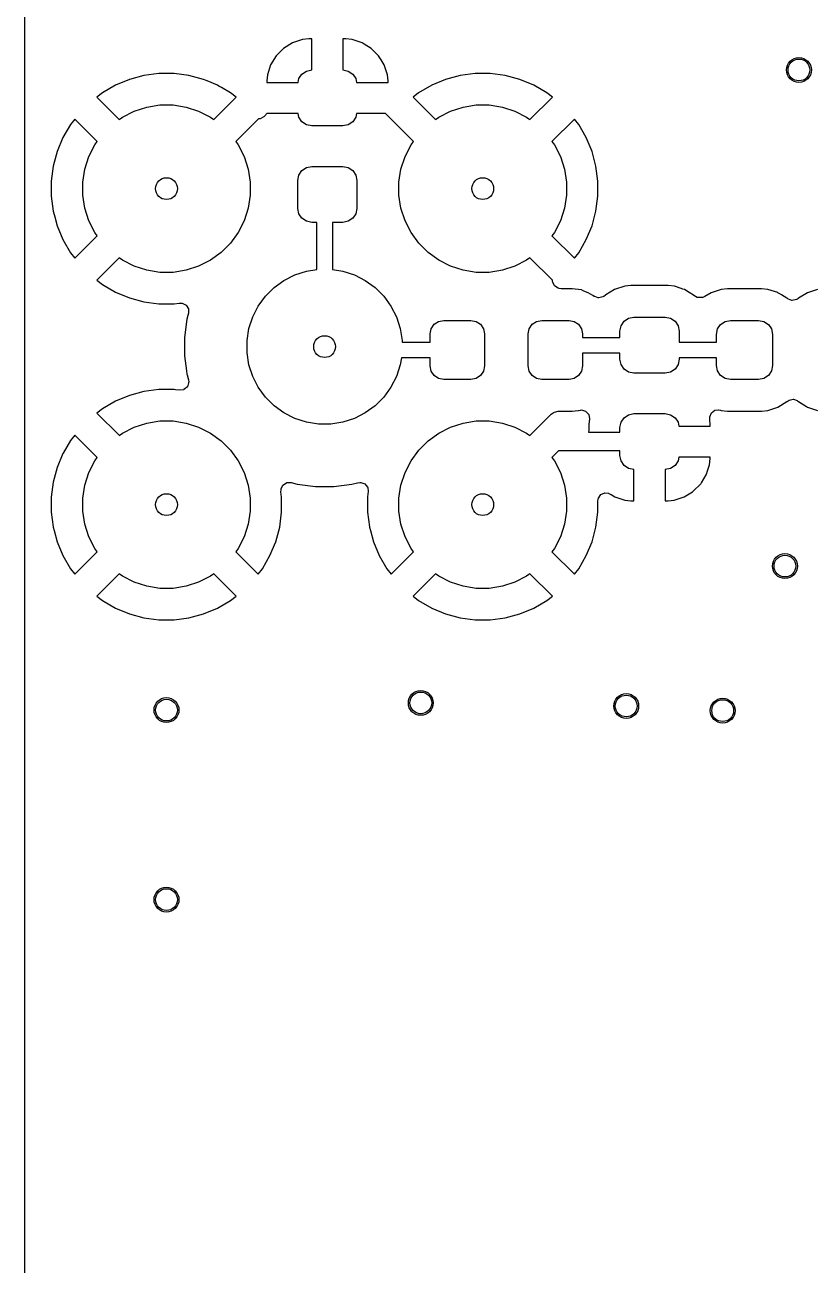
# Model space of a CAD drawing. Header units: inches. Extents: x -2.18 to 1.8, y 0.44 to 2.81.
# Drawn here: x -2.18 to -1.682, y 1.624 to 2.409 of the extents above; entities that cross this region are included whole.
import ezdxf

# ---------------------------------------------------------------- set-up
doc = ezdxf.new("R2010")
doc.units = ezdxf.units.IN
doc.header["$MEASUREMENT"] = 0
doc.layers.add('BLACK', color=250, linetype='CONTINUOUS')

msp = doc.modelspace()

# ---------------------------------------------------------------- linework, layer by layer
at = {"layer": 'BLACK', "linetype": 'CONTINUOUS'}
for p, q in [((-2.17959, 2.30977), (-2.17959, 2.74692)), ((-2.01022, 2.3973), (-2.01589, 2.3938)), ((-2.00388, 2.3994), (-2.01022, 2.39731)), ((-2.01022, 2.39731), (-2.01022, 2.3973)), ((-2.01022, 2.3973), (-2.01022, 2.3973)), ((-1.99997, 2.3998), (-2.00388, 2.3994)), ((-1.99807, 2.3998), (-1.99997, 2.3998)), ((-1.99997, 2.3998), (-1.99997, 2.3998)), ((-1.99997, 2.3998), (-1.99997, 2.3998)), ((-1.99807, 2.38012), (-1.99807, 2.3998)), ((-1.99807, 2.3998), (-1.99807, 2.3998)), ((-1.99807, 2.3998), (-1.99807, 2.3998)), ((-1.97648, 2.3998), (-1.97839, 2.3998)), ((-1.97839, 2.3998), (-1.97839, 2.38012)), ((-1.97257, 2.3994), (-1.97648, 2.3998)), ((-1.97648, 2.3998), (-1.97648, 2.3998)), ((-1.96624, 2.39731), (-1.97257, 2.3994)), ((-1.96624, 2.3973), (-1.96624, 2.39731)), ((-1.96497, 2.39652), (-1.96624, 2.3973)), ((-1.96624, 2.3973), (-1.96624, 2.3973)), ((-1.96056, 2.3938), (-1.96497, 2.39652)), ((-2.02061, 2.38908), (-2.02412, 2.38341)), ((-2.0159, 2.3938), (-2.02061, 2.38908)), ((-2.02061, 2.38908), (-2.02061, 2.38908)), ((-2.02061, 2.38908), (-2.02061, 2.38908)), ((-2.01589, 2.3938), (-2.0159, 2.3938)), ((-2.0159, 2.3938), (-2.0159, 2.3938)), ((-1.95584, 2.38908), (-1.96056, 2.3938)), ((-1.96056, 2.3938), (-1.96056, 2.3938)), ((-1.96056, 2.3938), (-1.96056, 2.3938)), ((-1.96056, 2.3938), (-1.96056, 2.3938)), ((-1.96056, 2.3938), (-1.96056, 2.3938)), ((-1.96056, 2.3938), (-1.96056, 2.3938)), ((-1.95432, 2.38662), (-1.95584, 2.38908)), ((-1.95584, 2.38908), (-1.95584, 2.38908)), ((-1.95584, 2.38908), (-1.95584, 2.38908)), ((-1.95584, 2.38908), (-1.95584, 2.38908)), ((-1.95584, 2.38908), (-1.95584, 2.38908)), ((-1.95584, 2.38908), (-1.95584, 2.38908)), ((-2.02412, 2.3834), (-2.02621, 2.37707)), ((-2.02412, 2.38341), (-2.02412, 2.38341)), ((-2.02412, 2.38341), (-2.02412, 2.3834)), ((-2.00433, 2.37752), (-2.00146, 2.37944)), ((-2.00146, 2.37944), (-1.99807, 2.38012)), ((-1.97839, 2.38012), (-1.975, 2.37944)), ((-1.975, 2.37944), (-1.97212, 2.37752)), ((-1.95234, 2.38341), (-1.95432, 2.38662)), ((-1.95234, 2.3834), (-1.95234, 2.38341)), ((-1.95024, 2.37707), (-1.95234, 2.3834)), ((-2.11346, 2.37412), (-2.12228, 2.37046)), ((-2.10424, 2.37659), (-2.11346, 2.37412)), ((-2.09477, 2.37783), (-2.10424, 2.37659)), ((-2.08523, 2.37783), (-2.09477, 2.37783)), ((-2.09477, 2.37783), (-2.09477, 2.37783)), ((-2.09477, 2.37783), (-2.09477, 2.37783)), ((-2.07576, 2.37659), (-2.08523, 2.37783)), ((-2.08523, 2.37783), (-2.08523, 2.37783)), ((-2.08523, 2.37783), (-2.08523, 2.37783)), ((-2.08523, 2.37783), (-2.08523, 2.37783)), ((-2.08523, 2.37783), (-2.08523, 2.37783)), ((-2.08523, 2.37783), (-2.08523, 2.37783)), ((-2.06654, 2.37412), (-2.07576, 2.37659)), ((-2.06423, 2.37316), (-2.06654, 2.37412)), ((-2.05772, 2.37046), (-2.06423, 2.37316)), ((-2.02621, 2.37707), (-2.02661, 2.37316)), ((-2.02661, 2.37316), (-2.02661, 2.37316)), ((-2.02661, 2.37316), (-2.02661, 2.37224)), ((-2.02661, 2.37316), (-2.02661, 2.37316)), ((-2.02661, 2.37224), (-2.00673, 2.37224)), ((-2.00673, 2.37224), (-2.00625, 2.37465)), ((-2.00625, 2.37465), (-2.00433, 2.37752)), ((-1.97212, 2.37752), (-1.9702, 2.37465)), ((-1.9702, 2.37465), (-1.96972, 2.37224)), ((-1.96972, 2.37224), (-1.94984, 2.37224)), ((-1.94984, 2.37316), (-1.95024, 2.37707)), ((-1.94984, 2.37224), (-1.94984, 2.37316)), ((-1.94984, 2.37316), (-1.94984, 2.37316)), ((-1.91346, 2.37412), (-1.92228, 2.37046)), ((-1.90424, 2.37659), (-1.91346, 2.37412)), ((-1.89477, 2.37783), (-1.90424, 2.37659)), ((-1.88523, 2.37783), (-1.89477, 2.37783)), ((-1.89477, 2.37783), (-1.89477, 2.37783)), ((-1.89477, 2.37783), (-1.89477, 2.37783)), ((-1.87576, 2.37659), (-1.88523, 2.37783)), ((-1.88523, 2.37783), (-1.88523, 2.37783)), ((-1.88523, 2.37783), (-1.88523, 2.37783)), ((-1.88523, 2.37783), (-1.88523, 2.37783)), ((-1.88523, 2.37783), (-1.88523, 2.37783)), ((-1.88523, 2.37783), (-1.88523, 2.37783)), ((-1.86654, 2.37412), (-1.87576, 2.37659)), ((-1.85772, 2.37046), (-1.86654, 2.37412)), ((-2.13055, 2.36569), (-2.13407, 2.36299)), ((-2.12228, 2.37046), (-2.13055, 2.36569)), ((-2.12228, 2.37046), (-2.12228, 2.37046)), ((-2.12228, 2.37046), (-2.12228, 2.37046)), ((-2.12228, 2.37046), (-2.12228, 2.37046)), ((-2.12228, 2.37046), (-2.12228, 2.37046)), ((-2.12228, 2.37046), (-2.12228, 2.37046)), ((-2.05681, 2.36994), (-2.05772, 2.37046)), ((-2.05772, 2.37046), (-2.05772, 2.37046)), ((-2.05772, 2.37046), (-2.05772, 2.37046)), ((-2.05772, 2.37046), (-2.05772, 2.37046)), ((-2.05528, 2.36906), (-2.05681, 2.36994)), ((-2.04945, 2.36569), (-2.05528, 2.36906)), ((-2.05528, 2.36906), (-2.05528, 2.36906)), ((-2.05528, 2.36906), (-2.05528, 2.36906)), ((-2.04593, 2.36299), (-2.04945, 2.36569)), ((-2.04945, 2.36569), (-2.04945, 2.36569)), ((-2.04945, 2.36569), (-2.04945, 2.36569)), ((-1.93055, 2.36569), (-1.93407, 2.36299)), ((-1.92228, 2.37046), (-1.93055, 2.36569)), ((-1.92228, 2.37046), (-1.92228, 2.37046)), ((-1.92228, 2.37046), (-1.92228, 2.37046)), ((-1.92228, 2.37046), (-1.92228, 2.37046)), ((-1.92228, 2.37046), (-1.92228, 2.37046)), ((-1.92228, 2.37046), (-1.92228, 2.37046)), ((-1.84945, 2.36569), (-1.85772, 2.37046)), ((-1.85772, 2.37046), (-1.85772, 2.37046)), ((-1.85772, 2.37046), (-1.85772, 2.37046)), ((-1.85772, 2.37046), (-1.85772, 2.37046)), ((-1.84593, 2.36299), (-1.84945, 2.36569)), ((-1.84945, 2.36569), (-1.84945, 2.36569)), ((-1.84945, 2.36569), (-1.84945, 2.36569)), ((-2.13407, 2.36299), (-2.13407, 2.36299)), ((-2.13407, 2.36299), (-2.11987, 2.34879)), ((-2.11034, 2.3541), (-2.10241, 2.35668)), ((-2.10241, 2.35668), (-2.09417, 2.35799)), ((-2.09417, 2.35799), (-2.08583, 2.35799)), ((-2.08583, 2.35799), (-2.07759, 2.35668)), ((-2.07759, 2.35668), (-2.06966, 2.3541)), ((-2.06013, 2.34879), (-2.04593, 2.36299)), ((-2.04593, 2.36299), (-2.04593, 2.36299)), ((-1.93407, 2.36299), (-1.93407, 2.36299)), ((-1.93407, 2.36299), (-1.91987, 2.34879)), ((-1.91034, 2.3541), (-1.90241, 2.35668)), ((-1.90241, 2.35668), (-1.89417, 2.35799)), ((-1.89417, 2.35799), (-1.88583, 2.35799)), ((-1.88583, 2.35799), (-1.87759, 2.35668)), ((-1.87759, 2.35668), (-1.86966, 2.3541)), ((-1.86013, 2.34879), (-1.84593, 2.36299)), ((-1.84593, 2.36299), (-1.84593, 2.36299)), ((-2.14799, 2.34907), (-2.15069, 2.34555)), ((-2.13379, 2.33487), (-2.14799, 2.34907)), ((-2.14799, 2.34907), (-2.14799, 2.34907)), ((-2.14799, 2.34907), (-2.14799, 2.34907)), ((-2.11987, 2.34879), (-2.11777, 2.35032)), ((-2.11777, 2.35032), (-2.11034, 2.3541)), ((-2.06966, 2.3541), (-2.06223, 2.35032)), ((-2.06223, 2.35032), (-2.06013, 2.34879)), ((-2.03201, 2.34907), (-2.04621, 2.33487)), ((-2.03185, 2.34913), (-2.03201, 2.34907)), ((-2.03122, 2.34917), (-2.03185, 2.34913)), ((-2.03078, 2.34925), (-2.03122, 2.34917)), ((-2.02846, 2.35036), (-2.03078, 2.34925)), ((-2.02842, 2.3504), (-2.02846, 2.35036)), ((-2.02742, 2.3516), (-2.02842, 2.3504)), ((-2.02718, 2.35199), (-2.02742, 2.3516)), ((-2.02661, 2.35256), (-2.02718, 2.35199)), ((-2.00673, 2.35256), (-2.02661, 2.35256)), ((-2.00625, 2.35015), (-2.00673, 2.35256)), ((-2.00433, 2.34728), (-2.00625, 2.35015)), ((-1.9702, 2.35015), (-1.97212, 2.34728)), ((-1.96972, 2.35256), (-1.9702, 2.35015)), ((-1.95148, 2.35256), (-1.96972, 2.35256)), ((-1.94955, 2.35063), (-1.95148, 2.35256)), ((-1.93474, 2.33582), (-1.94955, 2.35063)), ((-1.91987, 2.34879), (-1.91777, 2.35032)), ((-1.91777, 2.35032), (-1.91034, 2.3541)), ((-1.86966, 2.3541), (-1.86223, 2.35032)), ((-1.86223, 2.35032), (-1.86013, 2.34879)), ((-1.83201, 2.34907), (-1.84621, 2.33487)), ((-1.82931, 2.34555), (-1.83201, 2.34907)), ((-1.83201, 2.34907), (-1.83201, 2.34907)), ((-1.83201, 2.34907), (-1.83201, 2.34907)), ((-1.83201, 2.34907), (-1.83201, 2.34907)), ((-2.15069, 2.34555), (-2.15546, 2.3373)), ((-2.00146, 2.34536), (-2.00433, 2.34728)), ((-1.99807, 2.34469), (-2.00146, 2.34536)), ((-1.97839, 2.34469), (-1.99807, 2.34469)), ((-1.975, 2.34536), (-1.97839, 2.34469)), ((-1.97212, 2.34728), (-1.975, 2.34536)), ((-1.82454, 2.33728), (-1.82931, 2.34555)), ((-1.82931, 2.34555), (-1.82931, 2.34555)), ((-1.82931, 2.34555), (-1.82931, 2.34555)), ((-1.82931, 2.34555), (-1.82931, 2.34555)), ((-2.15546, 2.33728), (-2.15912, 2.32846)), ((-2.15546, 2.3373), (-2.15546, 2.33728)), ((-2.15546, 2.33728), (-2.15546, 2.33728)), ((-2.15546, 2.33728), (-2.15546, 2.33728)), ((-2.15546, 2.33728), (-2.15546, 2.33728)), ((-2.1391, 2.32534), (-2.13532, 2.33277)), ((-2.13532, 2.33277), (-2.13379, 2.33487)), ((-2.04621, 2.33487), (-2.04468, 2.33277)), ((-2.04468, 2.33277), (-2.0409, 2.32534)), ((-1.9391, 2.32534), (-1.93532, 2.33277)), ((-1.93532, 2.33277), (-1.93379, 2.33487)), ((-1.93379, 2.33487), (-1.93474, 2.33582)), ((-1.84621, 2.33487), (-1.84468, 2.33277)), ((-1.84468, 2.33277), (-1.8409, 2.32534)), ((-1.82088, 2.32846), (-1.82454, 2.33728)), ((-1.82454, 2.33728), (-1.82454, 2.33728)), ((-2.15912, 2.32846), (-2.16159, 2.31924)), ((-2.14168, 2.31741), (-2.1391, 2.32534)), ((-2.0409, 2.32534), (-2.03832, 2.31741)), ((-1.94168, 2.31741), (-1.9391, 2.32534)), ((-1.8409, 2.32534), (-1.83832, 2.31741)), ((-1.81841, 2.31924), (-1.82088, 2.32846)), ((-2.16159, 2.31924), (-2.16283, 2.30977)), ((-2.14299, 2.30917), (-2.14168, 2.31741)), ((-2.03832, 2.31741), (-2.03701, 2.30917)), ((-2.00625, 2.31363), (-2.00433, 2.3165)), ((-2.00433, 2.3165), (-2.00146, 2.31842)), ((-2.00146, 2.31842), (-1.99807, 2.31909)), ((-1.99807, 2.31909), (-1.97839, 2.31909)), ((-1.97839, 2.31909), (-1.975, 2.31842)), ((-1.975, 2.31842), (-1.97212, 2.3165)), ((-1.97212, 2.3165), (-1.9702, 2.31363)), ((-1.94299, 2.30917), (-1.94168, 2.31741)), ((-1.83832, 2.31741), (-1.83701, 2.30917)), ((-1.81717, 2.30977), (-1.81841, 2.31924)), ((-2.17959, 1.82493), (-2.17959, 2.30977)), ((-2.16283, 2.30977), (-2.16283, 2.30977)), ((-2.16283, 2.30977), (-2.16283, 2.30023)), ((-2.14299, 2.30083), (-2.14299, 2.30917)), ((-2.03701, 2.30917), (-2.03701, 2.30083)), ((-2.00693, 2.31024), (-2.00625, 2.31363)), ((-2.00693, 2.29252), (-2.00693, 2.31024)), ((-1.9702, 2.31363), (-1.96953, 2.31024)), ((-1.96953, 2.31024), (-1.96953, 2.29252)), ((-1.94299, 2.30083), (-1.94299, 2.30917)), ((-1.83701, 2.30917), (-1.83701, 2.30083)), ((-1.81717, 2.30023), (-1.81717, 2.30977)), ((-1.81717, 2.30977), (-1.81717, 2.30977)), ((-2.14168, 2.29259), (-2.14299, 2.30083)), ((-2.03701, 2.30083), (-2.03832, 2.29259)), ((-1.94168, 2.29259), (-1.94299, 2.30083)), ((-1.83701, 2.30083), (-1.83832, 2.29259)), ((-2.16283, 2.30023), (-2.16283, 2.30023)), ((-2.16283, 2.30023), (-2.1616, 2.29082)), ((-2.1391, 2.28466), (-2.14168, 2.29259)), ((-2.03832, 2.29259), (-2.0409, 2.28466)), ((-2.00625, 2.28913), (-2.00693, 2.29252)), ((-1.96953, 2.29252), (-1.9702, 2.28913)), ((-1.9391, 2.28466), (-1.94168, 2.29259)), ((-1.83832, 2.29259), (-1.8409, 2.28466)), ((-1.81841, 2.29076), (-1.81717, 2.30023)), ((-1.81717, 2.30023), (-1.81717, 2.30023)), ((-2.1616, 2.29082), (-2.16159, 2.29076)), ((-2.16159, 2.29076), (-2.16063, 2.2872)), ((-2.16063, 2.2872), (-2.15912, 2.28154)), ((-2.13532, 2.27723), (-2.1391, 2.28466)), ((-2.0409, 2.28466), (-2.04468, 2.27723)), ((-2.00433, 2.28626), (-2.00625, 2.28913)), ((-2.00146, 2.28434), (-2.00433, 2.28626)), ((-1.97212, 2.28626), (-1.975, 2.28434)), ((-1.9702, 2.28913), (-1.97212, 2.28626)), ((-1.93532, 2.27723), (-1.9391, 2.28466)), ((-1.8409, 2.28466), (-1.84468, 2.27723)), ((-1.82088, 2.28154), (-1.81841, 2.29076)), ((-2.15912, 2.28154), (-2.15546, 2.27272)), ((-2.13379, 2.27513), (-2.13532, 2.27723)), ((-2.04468, 2.27723), (-2.04958, 2.27048)), ((-1.99807, 2.28366), (-2.00146, 2.28434)), ((-1.99492, 2.28366), (-1.99807, 2.28366)), ((-1.99492, 2.25389), (-1.99492, 2.28366)), ((-1.97839, 2.28366), (-1.98508, 2.28366)), ((-1.98508, 2.28366), (-1.98508, 2.25389)), ((-1.975, 2.28434), (-1.97839, 2.28366)), ((-1.93042, 2.27048), (-1.93532, 2.27723)), ((-1.84468, 2.27723), (-1.84621, 2.27513)), ((-1.82454, 2.27272), (-1.82088, 2.28154)), ((-2.15546, 2.27272), (-2.15546, 2.27272)), ((-2.15546, 2.27272), (-2.15546, 2.27272)), ((-2.15546, 2.27272), (-2.15069, 2.26445)), ((-2.14799, 2.26093), (-2.13379, 2.27513)), ((-2.04958, 2.27048), (-2.05548, 2.26458)), ((-1.92452, 2.26458), (-1.93042, 2.27048)), ((-1.84621, 2.27513), (-1.83201, 2.26093)), ((-1.82931, 2.26445), (-1.82454, 2.27272)), ((-1.82454, 2.27272), (-1.82454, 2.27272)), ((-2.15069, 2.26445), (-2.15069, 2.26445)), ((-2.15069, 2.26445), (-2.15069, 2.26445)), ((-2.15069, 2.26445), (-2.14799, 2.26093)), ((-2.11987, 2.26121), (-2.13407, 2.24701)), ((-2.11777, 2.25968), (-2.11987, 2.26121)), ((-2.05548, 2.26458), (-2.06223, 2.25968)), ((-1.91777, 2.25968), (-1.92452, 2.26458)), ((-1.86013, 2.26121), (-1.86223, 2.25968)), ((-1.84593, 2.24701), (-1.86013, 2.26121)), ((-1.83201, 2.26093), (-1.82931, 2.26445)), ((-2.14799, 2.26093), (-2.14799, 2.26093)), ((-2.11034, 2.2559), (-2.11777, 2.25968)), ((-2.10241, 2.25332), (-2.11034, 2.2559)), ((-2.09417, 2.25201), (-2.10241, 2.25332)), ((-2.07759, 2.25332), (-2.08583, 2.25201)), ((-2.06966, 2.2559), (-2.07759, 2.25332)), ((-2.06223, 2.25968), (-2.06966, 2.2559)), ((-2.00149, 2.25285), (-1.99492, 2.25389)), ((-1.98508, 2.25389), (-1.97851, 2.25285)), ((-1.91034, 2.2559), (-1.91777, 2.25968)), ((-1.90241, 2.25332), (-1.91034, 2.2559)), ((-1.89417, 2.25201), (-1.90241, 2.25332)), ((-1.87759, 2.25332), (-1.88583, 2.25201)), ((-1.86966, 2.2559), (-1.87759, 2.25332)), ((-1.86223, 2.25968), (-1.86966, 2.2559)), ((-1.83201, 2.26093), (-1.83201, 2.26093)), ((-1.83201, 2.26093), (-1.83201, 2.26093)), ((-2.13407, 2.24701), (-2.13407, 2.24701)), ((-2.13407, 2.24701), (-2.13407, 2.24701)), ((-2.13407, 2.24701), (-2.13407, 2.24701)), ((-2.13407, 2.24701), (-2.13055, 2.24431)), ((-2.08583, 2.25201), (-2.09417, 2.25201)), ((-2.02196, 2.24242), (-2.01571, 2.24696)), ((-2.01571, 2.24696), (-2.00883, 2.25047)), ((-2.00883, 2.25047), (-2.00149, 2.25285)), ((-1.97851, 2.25285), (-1.97117, 2.25047)), ((-1.97117, 2.25047), (-1.96429, 2.24696)), ((-1.96429, 2.24696), (-1.95804, 2.24242)), ((-1.88583, 2.25201), (-1.89417, 2.25201)), ((-1.84586, 2.24683), (-1.84593, 2.24701)), ((-1.84593, 2.24701), (-1.84593, 2.24701)), ((-1.84583, 2.24628), (-1.84586, 2.24683)), ((-1.84575, 2.24585), (-1.84583, 2.24628)), ((-1.84464, 2.24353), (-1.84575, 2.24585)), ((-2.13055, 2.24431), (-2.13055, 2.24431)), ((-2.13055, 2.24431), (-2.13055, 2.24431)), ((-2.13055, 2.24431), (-2.13055, 2.24431)), ((-2.13055, 2.24431), (-2.12228, 2.23954)), ((-2.12228, 2.23954), (-2.12228, 2.23954)), ((-2.12228, 2.23954), (-2.12228, 2.23954)), ((-2.12228, 2.23954), (-2.12228, 2.23954)), ((-2.12228, 2.23954), (-2.12228, 2.23954)), ((-2.12228, 2.23954), (-2.11872, 2.23806)), ((-2.11872, 2.23806), (-2.1139, 2.23606)), ((-2.02742, 2.23696), (-2.02196, 2.24242)), ((-1.95804, 2.24242), (-1.95258, 2.23696)), ((-1.84232, 2.24204), (-1.84464, 2.24353)), ((-1.84174, 2.24187), (-1.84232, 2.24204)), ((-1.84037, 2.24167), (-1.84174, 2.24187)), ((-1.83352, 2.24167), (-1.84037, 2.24167)), ((-1.83351, 2.24167), (-1.83352, 2.24167)), ((-1.82744, 2.24105), (-1.83351, 2.24167)), ((-1.82606, 2.2401), (-1.82744, 2.24105)), ((-1.82324, 2.23917), (-1.82606, 2.2401)), ((-1.82035, 2.23738), (-1.82324, 2.23917)), ((-1.82324, 2.23917), (-1.82324, 2.23917)), ((-1.82324, 2.23917), (-1.82324, 2.23917)), ((-1.82324, 2.23917), (-1.82324, 2.23917)), ((-1.8123, 2.23763), (-1.81341, 2.2368)), ((-1.81229, 2.23764), (-1.8123, 2.23763)), ((-1.81203, 2.23778), (-1.81229, 2.23764)), ((-1.80662, 2.24111), (-1.81203, 2.23778)), ((-1.80021, 2.24324), (-1.80662, 2.24111)), ((-1.80662, 2.24111), (-1.80662, 2.24111)), ((-1.80662, 2.24111), (-1.80662, 2.24111)), ((-1.79626, 2.24364), (-1.80021, 2.24324)), ((-1.79625, 2.24364), (-1.79626, 2.24364)), ((-1.79626, 2.24364), (-1.79626, 2.24364)), ((-1.77272, 2.24364), (-1.79625, 2.24364)), ((-1.76877, 2.24324), (-1.77272, 2.24364)), ((-1.77272, 2.24364), (-1.77272, 2.24364)), ((-1.77272, 2.24364), (-1.77272, 2.24364)), ((-1.76453, 2.24184), (-1.76877, 2.24324)), ((-1.76405, 2.24167), (-1.76453, 2.24184)), ((-1.76342, 2.24146), (-1.76405, 2.24167)), ((-1.76236, 2.24111), (-1.76342, 2.24146)), ((-1.75939, 2.23928), (-1.76236, 2.24111)), ((-1.76236, 2.24111), (-1.76236, 2.24111)), ((-1.75661, 2.23757), (-1.75939, 2.23928)), ((-1.75642, 2.23737), (-1.75661, 2.23757)), ((-1.75661, 2.23757), (-1.75661, 2.23757)), ((-1.75661, 2.23757), (-1.75661, 2.23757)), ((-1.75661, 2.23757), (-1.75661, 2.23757)), ((-1.7456, 2.23915), (-1.7495, 2.23674)), ((-1.74559, 2.23915), (-1.7456, 2.23915)), ((-1.73919, 2.24127), (-1.74559, 2.23915)), ((-1.74559, 2.23915), (-1.74559, 2.23915)), ((-1.73523, 2.24167), (-1.73919, 2.24127)), ((-1.71367, 2.24167), (-1.73523, 2.24167)), ((-1.73523, 2.24167), (-1.73523, 2.24167)), ((-1.73523, 2.24167), (-1.73523, 2.24167)), ((-1.70971, 2.24127), (-1.71367, 2.24167)), ((-1.71367, 2.24167), (-1.71367, 2.24167)), ((-1.71367, 2.24167), (-1.71367, 2.24167)), ((-1.70549, 2.23987), (-1.70971, 2.24127)), ((-1.70341, 2.23918), (-1.70549, 2.23987)), ((-1.7033, 2.23915), (-1.70341, 2.23918)), ((-1.70249, 2.23865), (-1.7033, 2.23915)), ((-1.7033, 2.23915), (-1.7033, 2.23915)), ((-1.7033, 2.23915), (-1.7033, 2.23915)), ((-1.70108, 2.23778), (-1.70249, 2.23865)), ((-1.70249, 2.23865), (-1.70249, 2.23865)), ((-1.69756, 2.2356), (-1.70108, 2.23778)), ((-1.68457, 2.23915), (-1.69032, 2.2356)), ((-1.67816, 2.24127), (-1.68457, 2.23915)), ((-1.68457, 2.23915), (-1.68457, 2.23915)), ((-1.68457, 2.23915), (-1.68457, 2.23915)), ((-1.68457, 2.23915), (-1.68457, 2.23915)), ((-2.1139, 2.23606), (-2.11346, 2.23588)), ((-2.11346, 2.23588), (-2.10424, 2.23341)), ((-2.10424, 2.23341), (-2.09477, 2.23217)), ((-2.09477, 2.23217), (-2.09477, 2.23217)), ((-2.09477, 2.23217), (-2.08523, 2.23217)), ((-2.08523, 2.23217), (-2.08199, 2.23259)), ((-2.08523, 2.23217), (-2.08523, 2.23217)), ((-2.08523, 2.23217), (-2.08523, 2.23217)), ((-2.08199, 2.23259), (-2.08061, 2.23257)), ((-2.08061, 2.23257), (-2.08006, 2.23249)), ((-2.08006, 2.23249), (-2.07758, 2.23132)), ((-2.07758, 2.23132), (-2.07612, 2.22899)), ((-2.03547, 2.22383), (-2.03196, 2.23071)), ((-2.03196, 2.23071), (-2.02742, 2.23696)), ((-1.95258, 2.23696), (-1.94804, 2.23071)), ((-1.94804, 2.23071), (-1.94453, 2.22383)), ((-1.81943, 2.23682), (-1.82035, 2.23738)), ((-1.81917, 2.23666), (-1.81943, 2.23682)), ((-1.81696, 2.23595), (-1.81917, 2.23666)), ((-1.81664, 2.23592), (-1.81696, 2.23595)), ((-1.81395, 2.23651), (-1.81664, 2.23592)), ((-1.81664, 2.23592), (-1.81664, 2.23592)), ((-1.81341, 2.2368), (-1.81395, 2.23651)), ((-1.75443, 2.23617), (-1.75642, 2.23737)), ((-1.75412, 2.23607), (-1.75443, 2.23617)), ((-1.75137, 2.23602), (-1.75412, 2.23607)), ((-1.75412, 2.23607), (-1.75412, 2.23607)), ((-1.75097, 2.23613), (-1.75137, 2.23602)), ((-1.75078, 2.23618), (-1.75097, 2.23613)), ((-1.7495, 2.23674), (-1.75078, 2.23618)), ((-1.69755, 2.2356), (-1.69756, 2.2356)), ((-1.69756, 2.2356), (-1.69756, 2.2356)), ((-1.69756, 2.2356), (-1.69756, 2.2356)), ((-1.69756, 2.2356), (-1.69756, 2.2356)), ((-1.69699, 2.23518), (-1.69755, 2.2356)), ((-1.69669, 2.23498), (-1.69699, 2.23518)), ((-1.6944, 2.23422), (-1.69669, 2.23498)), ((-1.69433, 2.23422), (-1.6944, 2.23422)), ((-1.69164, 2.2348), (-1.69433, 2.23422)), ((-1.691, 2.23515), (-1.69164, 2.2348)), ((-1.69069, 2.23543), (-1.691, 2.23515)), ((-1.69041, 2.23553), (-1.69069, 2.23543)), ((-1.69032, 2.2356), (-1.69041, 2.23553)), ((-1.69032, 2.2356), (-1.69032, 2.2356)), ((-2.07709, 2.22231), (-2.0786, 2.21081)), ((-2.07643, 2.22477), (-2.07709, 2.22232)), ((-2.07709, 2.22232), (-2.07709, 2.22232)), ((-2.07709, 2.22232), (-2.07709, 2.22231)), ((-2.07605, 2.2262), (-2.07643, 2.22477)), ((-2.07643, 2.22477), (-2.07643, 2.22477)), ((-2.07612, 2.22899), (-2.07606, 2.22879)), ((-2.07606, 2.22879), (-2.07605, 2.2262)), ((-2.03785, 2.21649), (-2.03547, 2.22383)), ((-1.94453, 2.22383), (-1.94215, 2.21649)), ((-1.80059, 2.22103), (-1.79772, 2.22295)), ((-1.79772, 2.22295), (-1.79433, 2.22362)), ((-1.79433, 2.22362), (-1.77465, 2.22362)), ((-1.77465, 2.22362), (-1.77126, 2.22295)), ((-1.77126, 2.22295), (-1.76838, 2.22103)), ((-2.03906, 2.20886), (-2.03785, 2.21649)), ((-1.94215, 2.21649), (-1.94094, 2.20886)), ((-1.92327, 2.21304), (-1.92261, 2.21634)), ((-1.92261, 2.21634), (-1.92075, 2.21913)), ((-1.92075, 2.21913), (-1.91795, 2.221)), ((-1.91795, 2.221), (-1.91466, 2.22165)), ((-1.91466, 2.22165), (-1.89743, 2.22165)), ((-1.89743, 2.22165), (-1.89414, 2.221)), ((-1.89414, 2.221), (-1.89134, 2.21913)), ((-1.89134, 2.21913), (-1.88947, 2.21634)), ((-1.88947, 2.21634), (-1.88882, 2.21304)), ((-1.86126, 2.21304), (-1.8606, 2.21634)), ((-1.8606, 2.21634), (-1.85874, 2.21913)), ((-1.85874, 2.21913), (-1.85594, 2.221)), ((-1.85594, 2.221), (-1.85265, 2.22165)), ((-1.85265, 2.22165), (-1.83542, 2.22165)), ((-1.83542, 2.22165), (-1.83213, 2.221)), ((-1.83213, 2.221), (-1.82933, 2.21913)), ((-1.82933, 2.21913), (-1.82747, 2.21634)), ((-1.82747, 2.21634), (-1.82681, 2.21304)), ((-1.80319, 2.21476), (-1.80251, 2.21815)), ((-1.80319, 2.21083), (-1.80319, 2.21476)), ((-1.80251, 2.21815), (-1.80059, 2.22103)), ((-1.76838, 2.22103), (-1.76646, 2.21815)), ((-1.76646, 2.21815), (-1.76579, 2.21476)), ((-1.76579, 2.21476), (-1.76579, 2.20787)), ((-1.74217, 2.2128), (-1.74149, 2.21619)), ((-1.74149, 2.21619), (-1.73957, 2.21906)), ((-1.73957, 2.21906), (-1.7367, 2.22098)), ((-1.7367, 2.22098), (-1.73331, 2.22165)), ((-1.73331, 2.22165), (-1.71559, 2.22165)), ((-1.71559, 2.22165), (-1.7122, 2.22098)), ((-1.7122, 2.22098), (-1.70933, 2.21906)), ((-1.70933, 2.21906), (-1.70741, 2.21619)), ((-1.70741, 2.21619), (-1.70673, 2.2128)), ((-2.0786, 2.21081), (-2.0786, 2.19919)), ((-2.03906, 2.20114), (-2.03906, 2.20886)), ((-1.94094, 2.20886), (-1.94094, 2.20787)), ((-1.94094, 2.20787), (-1.92327, 2.20787)), ((-1.92327, 2.20787), (-1.92327, 2.21304)), ((-1.88882, 2.21304), (-1.88882, 2.19286)), ((-1.86126, 2.19286), (-1.86126, 2.21304)), ((-1.82681, 2.21304), (-1.82681, 2.21083)), ((-1.82681, 2.21083), (-1.80319, 2.21083)), ((-1.76579, 2.20787), (-1.74217, 2.20787)), ((-1.74217, 2.20787), (-1.74217, 2.2128)), ((-1.70673, 2.2128), (-1.70673, 2.19311)), ((-2.0786, 2.19919), (-2.07737, 2.1898)), ((-2.03785, 2.19351), (-2.03906, 2.20114)), ((-1.80319, 2.20098), (-1.82681, 2.20098)), ((-1.82681, 2.20098), (-1.82681, 2.19286)), ((-1.80319, 2.19705), (-1.80319, 2.20098)), ((-2.03547, 2.18617), (-2.03785, 2.19351)), ((-1.94215, 2.19351), (-1.94453, 2.18617)), ((-1.94143, 2.19803), (-1.94215, 2.19351)), ((-1.92327, 2.19803), (-1.94143, 2.19803)), ((-1.92327, 2.19286), (-1.92327, 2.19803)), ((-1.92261, 2.18957), (-1.92327, 2.19286)), ((-1.88882, 2.19286), (-1.88947, 2.18957)), ((-1.8606, 2.18957), (-1.86126, 2.19286)), ((-1.82681, 2.19286), (-1.82747, 2.18957)), ((-1.80251, 2.19366), (-1.80319, 2.19705)), ((-1.80059, 2.19078), (-1.80251, 2.19366)), ((-1.79772, 2.18886), (-1.80059, 2.19078)), ((-1.76838, 2.19078), (-1.77126, 2.18886)), ((-1.76646, 2.19366), (-1.76838, 2.19078)), ((-1.76579, 2.19705), (-1.76646, 2.19366)), ((-1.74217, 2.19803), (-1.76579, 2.19803)), ((-1.76579, 2.19803), (-1.76579, 2.19705)), ((-1.74217, 2.19311), (-1.74217, 2.19803)), ((-1.74149, 2.18972), (-1.74217, 2.19311)), ((-1.70673, 2.19311), (-1.70741, 2.18972)), ((-2.07737, 2.1898), (-2.07737, 2.1898)), ((-2.07737, 2.1898), (-2.07709, 2.18768)), ((-2.07709, 2.18768), (-2.07694, 2.18715)), ((-2.07694, 2.18715), (-2.07694, 2.18715)), ((-2.07694, 2.18715), (-2.07613, 2.1841)), ((-2.07613, 2.1841), (-2.07596, 2.18272)), ((-2.07596, 2.18272), (-2.07598, 2.18217)), ((-2.03196, 2.17929), (-2.03547, 2.18617)), ((-1.94453, 2.18617), (-1.94804, 2.17929)), ((-1.92075, 2.18677), (-1.92261, 2.18957)), ((-1.91795, 2.18491), (-1.92075, 2.18677)), ((-1.91466, 2.18425), (-1.91795, 2.18491)), ((-1.89743, 2.18425), (-1.91466, 2.18425)), ((-1.89414, 2.18491), (-1.89743, 2.18425)), ((-1.89134, 2.18677), (-1.89414, 2.18491)), ((-1.88947, 2.18957), (-1.89134, 2.18677)), ((-1.85874, 2.18677), (-1.8606, 2.18957)), ((-1.85594, 2.18491), (-1.85874, 2.18677)), ((-1.85265, 2.18425), (-1.85594, 2.18491)), ((-1.83542, 2.18425), (-1.85265, 2.18425)), ((-1.83213, 2.18491), (-1.83542, 2.18425)), ((-1.82933, 2.18677), (-1.83213, 2.18491)), ((-1.82747, 2.18957), (-1.82933, 2.18677)), ((-1.79433, 2.18819), (-1.79772, 2.18886)), ((-1.77465, 2.18819), (-1.79433, 2.18819)), ((-1.77126, 2.18886), (-1.77465, 2.18819)), ((-1.73957, 2.18685), (-1.74149, 2.18972)), ((-1.7367, 2.18493), (-1.73957, 2.18685)), ((-1.73331, 2.18425), (-1.7367, 2.18493)), ((-1.71559, 2.18425), (-1.73331, 2.18425)), ((-1.7122, 2.18493), (-1.71559, 2.18425)), ((-1.70933, 2.18685), (-1.7122, 2.18493)), ((-1.70741, 2.18972), (-1.70933, 2.18685)), ((-2.10424, 2.17659), (-2.11346, 2.17412)), ((-2.09477, 2.17783), (-2.10424, 2.17659)), ((-2.08523, 2.17783), (-2.09477, 2.17783)), ((-2.09477, 2.17783), (-2.09477, 2.17783)), ((-2.09477, 2.17783), (-2.09477, 2.17783)), ((-2.09477, 2.17783), (-2.09477, 2.17783)), ((-2.08436, 2.17772), (-2.08523, 2.17783)), ((-2.08523, 2.17783), (-2.08523, 2.17783)), ((-2.08523, 2.17783), (-2.08523, 2.17783)), ((-2.08523, 2.17783), (-2.08523, 2.17783)), ((-2.08523, 2.17783), (-2.08523, 2.17783)), ((-2.08168, 2.17737), (-2.08436, 2.17772)), ((-2.07912, 2.17772), (-2.08168, 2.17737)), ((-2.07893, 2.1778), (-2.07912, 2.17772)), ((-2.07681, 2.17955), (-2.07893, 2.1778)), ((-2.07598, 2.18217), (-2.07681, 2.17955)), ((-2.02742, 2.17304), (-2.03196, 2.17929)), ((-1.94804, 2.17929), (-1.95258, 2.17304)), ((-2.12228, 2.17046), (-2.13055, 2.16569)), ((-2.11346, 2.17412), (-2.12228, 2.17046)), ((-2.12228, 2.17046), (-2.12228, 2.17046)), ((-2.12228, 2.17046), (-2.12228, 2.17046)), ((-2.12228, 2.17046), (-2.12228, 2.17046)), ((-2.12228, 2.17046), (-2.12228, 2.17046)), ((-2.12228, 2.17046), (-2.12228, 2.17046)), ((-2.02196, 2.16758), (-2.02742, 2.17304)), ((-2.01571, 2.16304), (-2.02196, 2.16758)), ((-1.95804, 2.16758), (-1.96429, 2.16304)), ((-1.95258, 2.17304), (-1.95804, 2.16758)), ((-1.7033, 2.16676), (-1.69756, 2.1703)), ((-1.69756, 2.1703), (-1.69752, 2.17033)), ((-1.69756, 2.1703), (-1.69756, 2.1703)), ((-1.69752, 2.17033), (-1.69688, 2.17075)), ((-1.69688, 2.17075), (-1.69623, 2.1711)), ((-1.69623, 2.1711), (-1.69355, 2.17169)), ((-1.69355, 2.17169), (-1.69347, 2.17168)), ((-1.69347, 2.17168), (-1.69118, 2.17092)), ((-1.69118, 2.17092), (-1.69088, 2.17073)), ((-1.69088, 2.17073), (-1.69032, 2.17031)), ((-1.69032, 2.17031), (-1.69032, 2.1703)), ((-1.69032, 2.1703), (-1.69032, 2.1703)), ((-1.69032, 2.1703), (-1.69032, 2.1703)), ((-1.69032, 2.1703), (-1.68531, 2.16722)), ((-1.68531, 2.16722), (-1.68464, 2.1668)), ((-2.13055, 2.16569), (-2.13407, 2.16299)), ((-2.13407, 2.16299), (-2.13407, 2.16299)), ((-2.13407, 2.16299), (-2.13407, 2.16299)), ((-2.13407, 2.16299), (-2.11999, 2.14891)), ((-2.00883, 2.15953), (-2.01571, 2.16304)), ((-2.00149, 2.15715), (-2.00883, 2.15953)), ((-1.97117, 2.15953), (-1.97851, 2.15715)), ((-1.96429, 2.16304), (-1.97117, 2.15953)), ((-1.86013, 2.14879), (-1.84661, 2.16231)), ((-1.84661, 2.16231), (-1.8455, 2.16314)), ((-1.8455, 2.16314), (-1.84459, 2.16364)), ((-1.84459, 2.16364), (-1.84225, 2.16423)), ((-1.84225, 2.16423), (-1.83352, 2.16423)), ((-1.83352, 2.16423), (-1.82959, 2.16463)), ((-1.83352, 2.16423), (-1.83352, 2.16423)), ((-1.82959, 2.16463), (-1.82951, 2.16466)), ((-1.82951, 2.16466), (-1.82815, 2.1649)), ((-1.82815, 2.1649), (-1.8276, 2.16492)), ((-1.8276, 2.16492), (-1.82493, 2.16424)), ((-1.82493, 2.16424), (-1.82306, 2.16222)), ((-1.82306, 2.16222), (-1.82304, 2.16217)), ((-1.82304, 2.16217), (-1.82298, 2.16206)), ((-1.82298, 2.16206), (-1.82249, 2.15938)), ((-1.82249, 2.15938), (-1.82287, 2.15564)), ((-1.80251, 2.15713), (-1.80059, 2.16)), ((-1.80059, 2.16), (-1.79772, 2.16192)), ((-1.79772, 2.16192), (-1.79433, 2.1626)), ((-1.79433, 2.1626), (-1.77465, 2.1626)), ((-1.77465, 2.1626), (-1.77126, 2.16192)), ((-1.77126, 2.16192), (-1.76838, 2.16)), ((-1.76838, 2.16), (-1.76646, 2.15713)), ((-1.74643, 2.15956), (-1.74641, 2.15983)), ((-1.74641, 2.1587), (-1.74643, 2.15956)), ((-1.74641, 2.15983), (-1.74635, 2.16054)), ((-1.74641, 2.15983), (-1.74641, 2.15983)), ((-1.74635, 2.16054), (-1.74539, 2.16311)), ((-1.74539, 2.16311), (-1.74318, 2.16475)), ((-1.74318, 2.16475), (-1.74313, 2.16477)), ((-1.74313, 2.16477), (-1.74082, 2.16504)), ((-1.74082, 2.16504), (-1.74061, 2.16501)), ((-1.74061, 2.16501), (-1.73969, 2.1648)), ((-1.73969, 2.1648), (-1.73919, 2.16464)), ((-1.73919, 2.16464), (-1.73523, 2.16423)), ((-1.73523, 2.16423), (-1.73523, 2.16423)), ((-1.73523, 2.16423), (-1.71367, 2.16423)), ((-1.71367, 2.16423), (-1.70971, 2.16464)), ((-1.71367, 2.16423), (-1.71367, 2.16423)), ((-1.70971, 2.16464), (-1.7033, 2.16676)), ((-1.68464, 2.1668), (-1.68458, 2.16676)), ((-1.68458, 2.16676), (-1.68457, 2.16676)), ((-1.68457, 2.16676), (-1.68457, 2.16676)), ((-1.68457, 2.16676), (-1.68457, 2.16676)), ((-1.68457, 2.16676), (-1.67816, 2.16464)), ((-2.11777, 2.15032), (-2.11034, 2.1541)), ((-2.11034, 2.1541), (-2.10241, 2.15668)), ((-2.10241, 2.15668), (-2.09417, 2.15799)), ((-2.09417, 2.15799), (-2.08583, 2.15799)), ((-2.08583, 2.15799), (-2.07759, 2.15668)), ((-2.07759, 2.15668), (-2.06966, 2.1541)), ((-2.06966, 2.1541), (-2.06223, 2.15032)), ((-1.99386, 2.15594), (-2.00149, 2.15715)), ((-1.98614, 2.15594), (-1.99386, 2.15594)), ((-1.97851, 2.15715), (-1.98614, 2.15594)), ((-1.91777, 2.15032), (-1.91034, 2.1541)), ((-1.91034, 2.1541), (-1.90241, 2.15668)), ((-1.90241, 2.15668), (-1.89417, 2.15799)), ((-1.89417, 2.15799), (-1.88583, 2.15799)), ((-1.88583, 2.15799), (-1.87759, 2.15668)), ((-1.87759, 2.15668), (-1.86966, 2.1541)), ((-1.86966, 2.1541), (-1.86223, 2.15032)), ((-1.82287, 2.15225), (-1.82307, 2.15087)), ((-1.82287, 2.15564), (-1.82287, 2.15225)), ((-1.80319, 2.15374), (-1.80251, 2.15713)), ((-1.80319, 2.15079), (-1.80319, 2.15374)), ((-1.76646, 2.15713), (-1.76598, 2.15472)), ((-1.76598, 2.15472), (-1.7461, 2.15472)), ((-1.7461, 2.15564), (-1.74641, 2.1587)), ((-1.7461, 2.15472), (-1.7461, 2.15564)), ((-1.7461, 2.15564), (-1.7461, 2.15564)), ((-1.7461, 2.15564), (-1.7461, 2.15564)), ((-2.15069, 2.14555), (-2.15532, 2.13753)), ((-2.14799, 2.14907), (-2.15069, 2.14555)), ((-2.13379, 2.13487), (-2.14799, 2.14907)), ((-2.14799, 2.14907), (-2.14799, 2.14907)), ((-2.14799, 2.14907), (-2.14799, 2.14907)), ((-2.11999, 2.14891), (-2.11987, 2.14879)), ((-2.11987, 2.14879), (-2.11777, 2.15032)), ((-2.06223, 2.15032), (-2.05548, 2.14542)), ((-2.05548, 2.14542), (-2.04958, 2.13952)), ((-1.93042, 2.13952), (-1.92452, 2.14542)), ((-1.92452, 2.14542), (-1.91777, 2.15032)), ((-1.86223, 2.15032), (-1.86013, 2.14879)), ((-1.82307, 2.15087), (-1.8231, 2.15079)), ((-1.8231, 2.15079), (-1.80319, 2.15079)), ((-2.15546, 2.13728), (-2.15912, 2.12846)), ((-2.15532, 2.13753), (-2.15546, 2.13728)), ((-2.15546, 2.13728), (-2.15546, 2.13728)), ((-2.15546, 2.13728), (-2.15546, 2.13728)), ((-2.15546, 2.13728), (-2.15546, 2.13728)), ((-2.04958, 2.13952), (-2.04468, 2.13277)), ((-1.93532, 2.13277), (-1.93042, 2.13952)), ((-1.8421, 2.13898), (-1.84621, 2.13487)), ((-1.80319, 2.13898), (-1.8421, 2.13898)), ((-1.80319, 2.13602), (-1.80319, 2.13898)), ((-1.80251, 2.13263), (-1.80319, 2.13602)), ((-2.15912, 2.12846), (-2.16159, 2.11924)), ((-2.1391, 2.12534), (-2.13532, 2.13277)), ((-2.13532, 2.13277), (-2.13379, 2.13487)), ((-2.04468, 2.13277), (-2.0409, 2.12534)), ((-1.9391, 2.12534), (-1.93532, 2.13277)), ((-1.84621, 2.13487), (-1.84468, 2.13277)), ((-1.84468, 2.13277), (-1.8409, 2.12534)), ((-1.80059, 2.12976), (-1.80251, 2.13263)), ((-1.79772, 2.12784), (-1.80059, 2.12976)), ((-1.79433, 2.12717), (-1.79772, 2.12784)), ((-1.77126, 2.12784), (-1.77465, 2.12717)), ((-1.76838, 2.12976), (-1.77126, 2.12784)), ((-1.76646, 2.13263), (-1.76838, 2.12976)), ((-1.76598, 2.13504), (-1.76646, 2.13263)), ((-1.7461, 2.13504), (-1.76598, 2.13504)), ((-1.74779, 2.12633), (-1.7465, 2.13021)), ((-1.7465, 2.13021), (-1.7461, 2.13412)), ((-1.7461, 2.13412), (-1.7461, 2.13504)), ((-1.7461, 2.13412), (-1.7461, 2.13412)), ((-2.14168, 2.11741), (-2.1391, 2.12534)), ((-2.0409, 2.12534), (-2.03832, 2.11741)), ((-1.94168, 2.11741), (-1.9391, 2.12534)), ((-1.8409, 2.12534), (-1.83832, 2.11741)), ((-1.79433, 2.10748), (-1.79433, 2.12717)), ((-1.77465, 2.12717), (-1.77465, 2.10748)), ((-1.75169, 2.11887), (-1.7486, 2.12388)), ((-1.7486, 2.12388), (-1.74844, 2.12438)), ((-1.7486, 2.12388), (-1.7486, 2.12388)), ((-1.74844, 2.12438), (-1.74779, 2.12633)), ((-2.16159, 2.11924), (-2.16283, 2.10977)), ((-2.14299, 2.10917), (-2.14168, 2.11741)), ((-2.03832, 2.11741), (-2.03701, 2.10917)), ((-2.01759, 2.11301), (-2.01757, 2.11439)), ((-2.01717, 2.10977), (-2.01759, 2.11301)), ((-2.01757, 2.11439), (-2.01749, 2.11494)), ((-2.01749, 2.11494), (-2.01632, 2.11742)), ((-2.01632, 2.11742), (-2.01399, 2.11888)), ((-2.01399, 2.11888), (-2.01379, 2.11894)), ((-2.01379, 2.11894), (-2.0112, 2.11895)), ((-2.0112, 2.11895), (-2.00732, 2.11791)), ((-2.00732, 2.11791), (-1.99581, 2.1164)), ((-1.99581, 2.1164), (-1.99581, 2.1164)), ((-1.99581, 2.1164), (-1.98419, 2.1164)), ((-1.98419, 2.1164), (-1.97268, 2.11791)), ((-1.98419, 2.1164), (-1.98419, 2.1164)), ((-1.97268, 2.11791), (-1.9691, 2.11887)), ((-1.9691, 2.11887), (-1.96772, 2.11904)), ((-1.96772, 2.11904), (-1.96717, 2.11902)), ((-1.96717, 2.11902), (-1.96455, 2.11819)), ((-1.96455, 2.11819), (-1.9628, 2.11607)), ((-1.96237, 2.11332), (-1.96281, 2.10998)), ((-1.9628, 2.11607), (-1.9628, 2.11607)), ((-1.9628, 2.11607), (-1.96272, 2.11588)), ((-1.96272, 2.11588), (-1.96237, 2.11332)), ((-1.94299, 2.10917), (-1.94168, 2.11741)), ((-1.83832, 2.11741), (-1.83701, 2.10917)), ((-1.81533, 2.11134), (-1.81282, 2.11248)), ((-1.81282, 2.11248), (-1.8128, 2.11248)), ((-1.8128, 2.11248), (-1.81044, 2.11224)), ((-1.81044, 2.11224), (-1.81019, 2.11215)), ((-1.81019, 2.11215), (-1.80929, 2.11172)), ((-1.7625, 2.10998), (-1.75731, 2.11318)), ((-1.75731, 2.11318), (-1.75682, 2.11348)), ((-1.75682, 2.11348), (-1.7521, 2.1182)), ((-1.75682, 2.11348), (-1.75682, 2.11348)), ((-1.75682, 2.11348), (-1.75682, 2.11348)), ((-1.75682, 2.11348), (-1.75682, 2.11348)), ((-1.7521, 2.1182), (-1.75185, 2.1186)), ((-1.7521, 2.1182), (-1.7521, 2.1182)), ((-1.75185, 2.1186), (-1.75169, 2.11887)), ((-2.16283, 2.10977), (-2.16283, 2.10977)), ((-2.16283, 2.10977), (-2.16283, 2.10023)), ((-2.14299, 2.10083), (-2.14299, 2.10917)), ((-2.03701, 2.10917), (-2.03701, 2.10083)), ((-2.01717, 2.10023), (-2.01717, 2.10977)), ((-2.01717, 2.10977), (-2.01717, 2.10977)), ((-1.96281, 2.10998), (-1.96283, 2.10977)), ((-1.96283, 2.10977), (-1.96283, 2.10977)), ((-1.96283, 2.10977), (-1.96283, 2.10977)), ((-1.96283, 2.10977), (-1.96283, 2.10023)), ((-1.94299, 2.10083), (-1.94299, 2.10917)), ((-1.83701, 2.10917), (-1.83701, 2.10083)), ((-1.81717, 2.10712), (-1.81697, 2.1085)), ((-1.81717, 2.10023), (-1.81717, 2.10712)), ((-1.81697, 2.1085), (-1.81682, 2.10901)), ((-1.81682, 2.10901), (-1.81681, 2.10902)), ((-1.81681, 2.10902), (-1.81533, 2.11134)), ((-1.80929, 2.11172), (-1.80868, 2.11134)), ((-1.80868, 2.11134), (-1.80648, 2.10998)), ((-1.80648, 2.10998), (-1.80648, 2.10998)), ((-1.80648, 2.10998), (-1.80014, 2.10788)), ((-1.80014, 2.10788), (-1.79623, 2.10748)), ((-1.79623, 2.10748), (-1.79433, 2.10748)), ((-1.79433, 2.10748), (-1.79433, 2.10748)), ((-1.77465, 2.10748), (-1.77274, 2.10748)), ((-1.77274, 2.10748), (-1.76883, 2.10788)), ((-1.77274, 2.10748), (-1.77274, 2.10748)), ((-1.77274, 2.10748), (-1.77274, 2.10748)), ((-1.76883, 2.10788), (-1.7625, 2.10998)), ((-1.7625, 2.10998), (-1.7625, 2.10998)), ((-2.16283, 2.10023), (-2.16283, 2.10023)), ((-2.16283, 2.10023), (-2.1616, 2.09088)), ((-2.14168, 2.09259), (-2.14299, 2.10083)), ((-2.03701, 2.10083), (-2.03832, 2.09259)), ((-2.01841, 2.09076), (-2.01717, 2.10023)), ((-2.01717, 2.10023), (-2.01717, 2.10023)), ((-1.96283, 2.10023), (-1.96283, 2.10023)), ((-1.96283, 2.10023), (-1.9616, 2.09088)), ((-1.94168, 2.09259), (-1.94299, 2.10083)), ((-1.83701, 2.10083), (-1.83832, 2.09259)), ((-1.81841, 2.09076), (-1.81717, 2.10023)), ((-1.81717, 2.10023), (-1.81717, 2.10023)), ((-2.1616, 2.09088), (-2.16159, 2.09076)), ((-2.16159, 2.09076), (-2.16104, 2.08872)), ((-2.16104, 2.08872), (-2.15912, 2.08154)), ((-2.1391, 2.08466), (-2.14168, 2.09259)), ((-2.03832, 2.09259), (-2.0409, 2.08466)), ((-2.02088, 2.08154), (-2.01841, 2.09076)), ((-1.9616, 2.09088), (-1.96159, 2.09076)), ((-1.96159, 2.09076), (-1.96104, 2.08872)), ((-1.96104, 2.08872), (-1.95912, 2.08154)), ((-1.9391, 2.08466), (-1.94168, 2.09259)), ((-1.83832, 2.09259), (-1.8409, 2.08466)), ((-1.82088, 2.08154), (-1.81841, 2.09076)), ((-2.15912, 2.08154), (-2.15546, 2.07272)), ((-2.13532, 2.07723), (-2.1391, 2.08466)), ((-2.0409, 2.08466), (-2.04468, 2.07723)), ((-2.02454, 2.07272), (-2.02088, 2.08154)), ((-1.95912, 2.08154), (-1.95546, 2.07272)), ((-1.93532, 2.07723), (-1.9391, 2.08466)), ((-1.8409, 2.08466), (-1.84468, 2.07723)), ((-1.82454, 2.07272), (-1.82088, 2.08154)), ((-2.15546, 2.07272), (-2.15546, 2.07272)), ((-2.15546, 2.07272), (-2.15546, 2.07272)), ((-2.15546, 2.07272), (-2.15069, 2.06445)), ((-2.14799, 2.06093), (-2.13379, 2.07513)), ((-2.13379, 2.07513), (-2.13532, 2.07723)), ((-2.04468, 2.07723), (-2.04621, 2.07513)), ((-2.04621, 2.07513), (-2.03201, 2.06093)), ((-2.02931, 2.06445), (-2.02454, 2.07272)), ((-2.02454, 2.07272), (-2.02454, 2.07272)), ((-1.95546, 2.07272), (-1.95546, 2.07272)), ((-1.95546, 2.07272), (-1.95546, 2.07272)), ((-1.95546, 2.07272), (-1.95069, 2.06445)), ((-1.94799, 2.06093), (-1.93379, 2.07513)), ((-1.93379, 2.07513), (-1.93532, 2.07723)), ((-1.84468, 2.07723), (-1.84621, 2.07513)), ((-1.84621, 2.07513), (-1.83201, 2.06093)), ((-1.82931, 2.06445), (-1.82454, 2.07272)), ((-1.82454, 2.07272), (-1.82454, 2.07272)), ((-2.15069, 2.06445), (-2.15069, 2.06445)), ((-2.15069, 2.06445), (-2.15069, 2.06445)), ((-2.15069, 2.06445), (-2.14799, 2.06093)), ((-2.14799, 2.06093), (-2.14799, 2.06093)), ((-2.11987, 2.06121), (-2.13407, 2.04701)), ((-2.11777, 2.05968), (-2.11987, 2.06121)), ((-2.11034, 2.0559), (-2.11777, 2.05968)), ((-2.06223, 2.05968), (-2.06966, 2.0559)), ((-2.06013, 2.06121), (-2.06223, 2.05968)), ((-2.04593, 2.04701), (-2.06013, 2.06121)), ((-2.03201, 2.06093), (-2.02931, 2.06445)), ((-2.03201, 2.06093), (-2.03201, 2.06093)), ((-2.03201, 2.06093), (-2.03201, 2.06093)), ((-1.95069, 2.06445), (-1.95069, 2.06445)), ((-1.95069, 2.06445), (-1.95069, 2.06445)), ((-1.95069, 2.06445), (-1.94799, 2.06093)), ((-1.94799, 2.06093), (-1.94799, 2.06093)), ((-1.91987, 2.06121), (-1.93407, 2.04701)), ((-1.91777, 2.05968), (-1.91987, 2.06121)), ((-1.91034, 2.0559), (-1.91777, 2.05968)), ((-1.86223, 2.05968), (-1.86966, 2.0559)), ((-1.86013, 2.06121), (-1.86223, 2.05968)), ((-1.84593, 2.04701), (-1.86013, 2.06121)), ((-1.83201, 2.06093), (-1.82931, 2.06445)), ((-1.83201, 2.06093), (-1.83201, 2.06093)), ((-1.83201, 2.06093), (-1.83201, 2.06093)), ((-2.10241, 2.05332), (-2.11034, 2.0559)), ((-2.09417, 2.05201), (-2.10241, 2.05332)), ((-2.08583, 2.05201), (-2.09417, 2.05201)), ((-2.07759, 2.05332), (-2.08583, 2.05201)), ((-2.06966, 2.0559), (-2.07759, 2.05332)), ((-1.90241, 2.05332), (-1.91034, 2.0559)), ((-1.89417, 2.05201), (-1.90241, 2.05332)), ((-1.88583, 2.05201), (-1.89417, 2.05201)), ((-1.87759, 2.05332), (-1.88583, 2.05201)), ((-1.86966, 2.0559), (-1.87759, 2.05332)), ((-2.13407, 2.04701), (-2.13407, 2.04701)), ((-2.13407, 2.04701), (-2.13407, 2.04701)), ((-2.13407, 2.04701), (-2.13407, 2.04701)), ((-2.13407, 2.04701), (-2.13055, 2.04431)), ((-2.13055, 2.04431), (-2.13055, 2.04431)), ((-2.13055, 2.04431), (-2.13055, 2.04431)), ((-2.13055, 2.04431), (-2.13055, 2.04431)), ((-2.13055, 2.04431), (-2.12228, 2.03954)), ((-2.05772, 2.03954), (-2.04945, 2.04431)), ((-2.04945, 2.04431), (-2.04593, 2.04701)), ((-2.04593, 2.04701), (-2.04593, 2.04701)), ((-1.93407, 2.04701), (-1.93407, 2.04701)), ((-1.93407, 2.04701), (-1.93407, 2.04701)), ((-1.93407, 2.04701), (-1.93407, 2.04701)), ((-1.93407, 2.04701), (-1.93055, 2.04431)), ((-1.93055, 2.04431), (-1.93055, 2.04431)), ((-1.93055, 2.04431), (-1.93055, 2.04431)), ((-1.93055, 2.04431), (-1.93055, 2.04431)), ((-1.93055, 2.04431), (-1.92228, 2.03954)), ((-1.85772, 2.03954), (-1.84945, 2.04431)), ((-1.84945, 2.04431), (-1.84593, 2.04701)), ((-1.84593, 2.04701), (-1.84593, 2.04701)), ((-2.12228, 2.03954), (-2.12228, 2.03954)), ((-2.12228, 2.03954), (-2.12228, 2.03954)), ((-2.12228, 2.03954), (-2.12228, 2.03954)), ((-2.12228, 2.03954), (-2.12228, 2.03954)), ((-2.12228, 2.03954), (-2.11346, 2.03588)), ((-2.11346, 2.03588), (-2.10424, 2.03341)), ((-2.10424, 2.03341), (-2.09477, 2.03217)), ((-2.08523, 2.03217), (-2.07576, 2.03341)), ((-2.07576, 2.03341), (-2.06654, 2.03588)), ((-2.06654, 2.03588), (-2.05772, 2.03954)), ((-2.05772, 2.03954), (-2.05772, 2.03954)), ((-1.92228, 2.03954), (-1.92228, 2.03954)), ((-1.92228, 2.03954), (-1.92228, 2.03954)), ((-1.92228, 2.03954), (-1.92228, 2.03954)), ((-1.92228, 2.03954), (-1.92228, 2.03954)), ((-1.92228, 2.03954), (-1.91346, 2.03588)), ((-1.91346, 2.03588), (-1.90424, 2.03341)), ((-1.90424, 2.03341), (-1.89477, 2.03217)), ((-1.88523, 2.03217), (-1.87576, 2.03341)), ((-1.87576, 2.03341), (-1.86654, 2.03588)), ((-1.86654, 2.03588), (-1.85772, 2.03954)), ((-1.85772, 2.03954), (-1.85772, 2.03954)), ((-2.09477, 2.03217), (-2.09477, 2.03217)), ((-2.09477, 2.03217), (-2.08523, 2.03217)), ((-2.08523, 2.03217), (-2.08523, 2.03217)), ((-2.08523, 2.03217), (-2.08523, 2.03217)), ((-1.89477, 2.03217), (-1.89477, 2.03217)), ((-1.89477, 2.03217), (-1.88523, 2.03217)), ((-1.88523, 2.03217), (-1.88523, 2.03217)), ((-1.88523, 2.03217), (-1.88523, 2.03217)), ((-2.17959, 0.44082), (-2.17959, 1.82493))]:
    msp.add_line(p, q, dxfattribs=at)
at = {"layer": 'BLACK'}
for centre, radius in [((-1.69, 2.38012), 0.00787), ((-2.09, 2.305), 0.00689), ((-1.89, 2.305), 0.00689), ((-1.99, 2.205), 0.00689), ((-2.09, 2.105), 0.00689), ((-1.89, 2.105), 0.00689), ((-1.69886, 2.06614), 0.00787), ((-1.92917, 1.97953), 0.00787), ((-2.09, 1.975), 0.00787), ((-1.79925, 1.97756), 0.00787), ((-1.73823, 1.97461), 0.00787), ((-2.09, 1.855), 0.00787)]:
    msp.add_circle(centre, radius, dxfattribs=at)
at = {"layer": 'WHITE'}
for centre in [(-1.69, 2.38012), (-2.09, 2.305), (-1.89, 2.305), (-1.99, 2.205), (-2.09, 2.105), (-1.89, 2.105), (-1.69886, 2.06614), (-1.92917, 1.97953), (-2.09, 1.975), (-1.79925, 1.97756), (-1.73823, 1.97461), (-2.09, 1.855)]:
    msp.add_circle(centre, 0.00689, dxfattribs=at)

doc.saveas('drawing.dxf')
